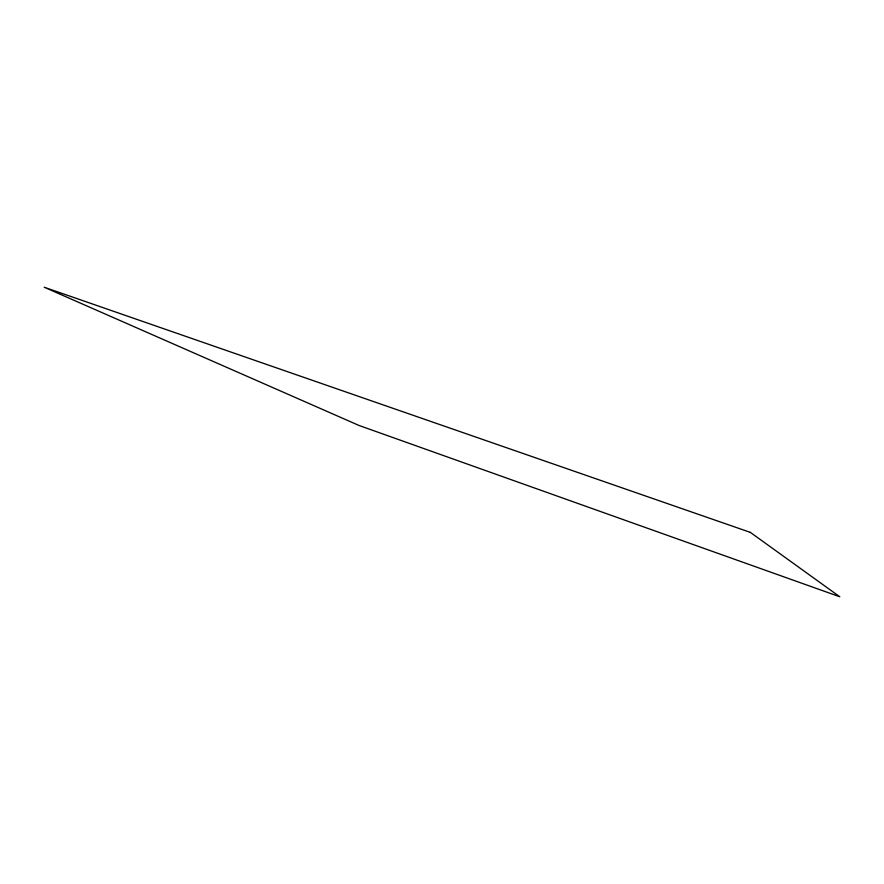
<?xml version="1.0" encoding="UTF-8"?>
<svg xmlns="http://www.w3.org/2000/svg" width="884" height="884" viewBox="0 0 884 884"><rect width="100%" height="100%" fill="white"/><g stroke="black" fill="none" stroke-linecap="round" stroke-linejoin="round"><path stroke-width="1.33" d="M750.317 532.367L44.2 287.223L359.169 425.524L839.8 596.777L750.317 532.367"/></g></svg>
